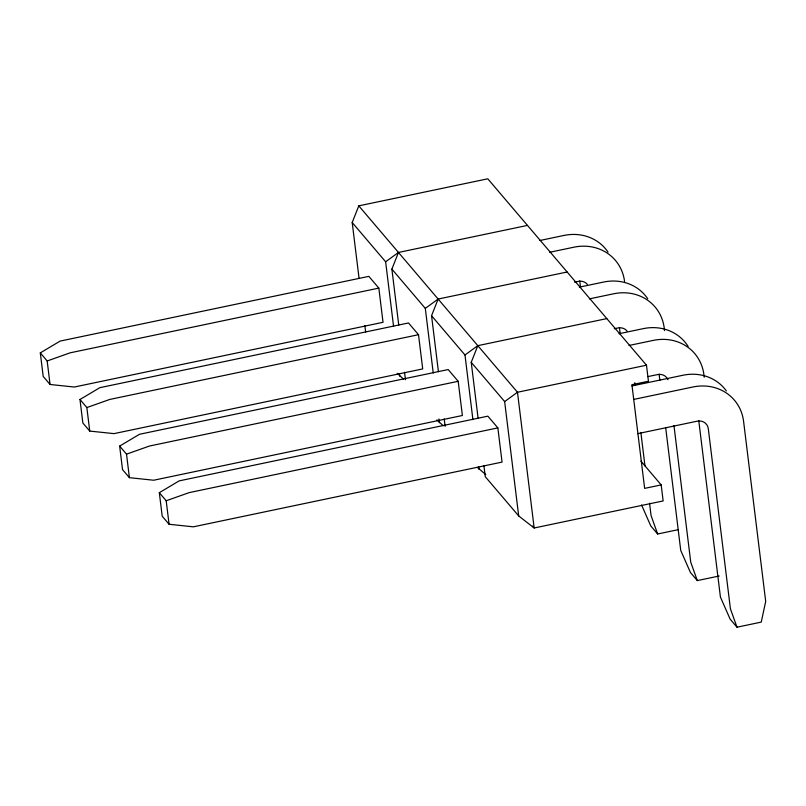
<?xml version="1.0" encoding="UTF-8"?>
<svg xmlns="http://www.w3.org/2000/svg" width="806" height="806" viewBox="0 0 806 806"><rect width="100%" height="100%" fill="white"/><g stroke="black" fill="none" stroke-linecap="round" stroke-linejoin="round"><path stroke-width="1.21" d="M359.073 278.453L352.202 222.516L358.791 205.852L487.791 178.801L646.483 365.199L648.447 381.238L631.914 384.704L644.639 488.376L661.182 484.91L663.147 500.939L534.156 527.99L518.691 515.941L485.262 476.678L483.892 465.495M398.748 325.06L391.877 269.123L398.466 252.449L527.467 225.408M438.424 371.657L431.553 315.72L438.142 299.046L567.132 272.005M478.089 418.254L471.228 362.317L477.817 345.653L606.807 318.602M393.57 326.42L385.631 261.779L398.466 252.449M433.235 373.017L425.306 308.386L438.142 299.046M472.91 419.624L464.981 354.983L477.817 345.653M518.691 515.941L504.647 401.579L517.482 392.25L646.483 365.199M40.3 352.887L60.128 341.089L368.836 276.357L378.84 288.105L383.031 322.299L74.323 387.031L50.063 384.482L43.192 376.402L40.3 352.887L47.171 360.967L50.063 384.482M79.975 399.494L99.803 387.686L408.511 322.964L418.505 334.702L422.707 368.906L113.999 433.628L89.738 431.079L82.857 423.009L79.975 399.494L86.847 407.564L89.738 431.079M119.651 446.091L139.478 434.293L448.186 369.561L458.181 381.298L462.382 415.503L153.674 480.235L129.403 477.676L122.532 469.606L119.651 446.091L126.522 454.161L129.403 477.676M159.316 492.688L179.154 480.89L487.862 416.158L497.856 427.895L502.057 462.1L193.349 526.832L169.079 524.273L162.208 516.203L159.316 492.688L166.197 500.768L169.079 524.273M47.171 360.967L70.132 352.827L378.84 288.105M86.847 407.564L109.797 399.433L418.505 334.702M126.522 454.161L149.473 446.03L458.181 381.298M166.197 500.768L189.148 492.627L497.856 427.895M539.698 240.531L563.988 235.443M549.692 252.278L573.983 247.18A47.292 42.97 -40.4 0 1 624.569 281.526M574.537 282.15L578.184 281.385A10.377 9.43 -40.4 0 1 587.362 284.387M579.363 287.138L603.664 282.04A47.292 42.97 -40.4 0 1 647.732 298.744M589.367 298.875L613.658 293.787A47.292 42.97 -40.4 0 1 664.245 328.123L664.547 330.611M614.212 328.747L617.859 327.982A10.377 9.43 -40.4 0 1 627.038 330.994M619.038 333.734L643.329 328.636A47.292 42.97 -40.4 0 1 688.092 346.399M629.033 345.472L653.334 340.384A47.292 42.97 -40.4 0 1 703.91 374.719L704.222 377.208M647.812 376.624L657.525 374.578A10.377 9.43 -40.4 0 1 667.993 379.707M631.995 385.933L683.004 375.243A47.292 42.97 -40.4 0 1 726.357 390.91M633.486 399.464L692.999 386.981A47.292 42.97 -40.4 0 1 743.585 421.326L765.7 601.417L761.247 622.111L736.996 627.199L730.125 619.119L720.423 597.065L698.772 420.702M637.687 433.658L697.2 421.185A10.377 9.43 -40.4 0 1 708.303 428.721L730.417 608.812L736.996 627.199M641.556 504.969L650.774 525.925L657.646 533.995L678.269 529.673M665.655 427.512L680.748 550.468L690.45 572.522L697.321 580.592L719.154 576.018M397.227 373.269L403.534 379.152M436.902 419.866L443.209 425.749M477.384 467.43L485.786 474.613M640.941 461.133L661.182 484.91M358.791 205.852L517.482 392.25L534.156 527.99L532.534 526.086M352.202 222.516L385.631 261.779M391.877 269.123L425.306 308.386M431.553 315.72L464.981 354.983M471.228 362.317L504.647 401.579M697.321 580.592L690.742 562.215L673.967 425.588M657.646 533.995L651.077 515.608L649.545 503.196M659.096 374.105L659.852 380.311M634.755 382.719L635.057 385.197M640.851 432.399L644.971 465.928M619.421 327.508L620.187 333.714M579.746 280.911L580.511 287.117M478.714 466.855L479.016 469.344M444.217 418.888L445.134 426.354M438.887 419.009L439.341 422.737M404.541 372.291L405.458 379.747M399.363 373.652L399.675 376.14M364.876 325.695L365.632 331.911M563.988 235.443A47.292 42.97 -40.4 0 1 608.056 252.147"/></g></svg>
